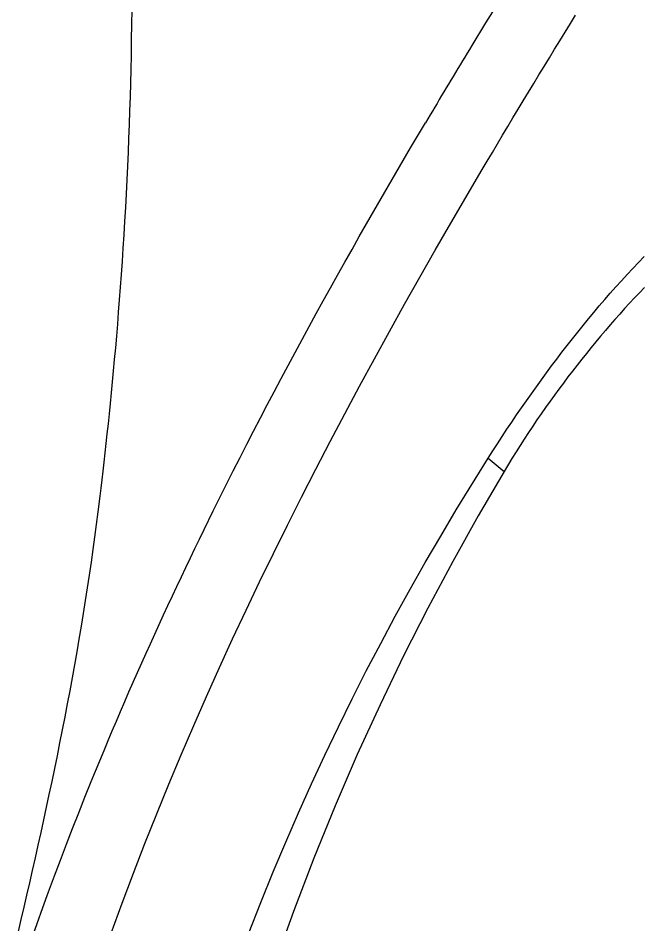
# Model space of a CAD drawing. Extents: x 528 to 612, y 649 to 778.
# Drawn here: x 532.552 to 534.972, y 698.791 to 702.305 of the extents above; entities that cross this region are included whole.
import ezdxf

# ---------------------------------------------------------------- set-up
doc = ezdxf.new("R2010")
doc.units = 0
doc.header["$MEASUREMENT"] = 0
doc.layers.add('1', color=4, linetype='Continuous')

# ---------------------------------------------------------------- blocks, each defined once
blk = doc.blocks.new('2010JETSETTER')
at = {"layer": '1', "color": 3, "linetype": 'Continuous'}
blk.add_line((6.1597, 30.2473), (6.2211, 30.196), dxfattribs=at)
for points in [[(6.6371, 32.7152), (6.6096, 32.6721), (6.5821, 32.6289), (6.5546, 32.5857), (6.5272, 32.5425), (6.4999, 32.4992), (6.4726, 32.456), (6.4454, 32.4127), (6.4182, 32.3693), (6.3911, 32.3259), (6.364, 32.2825), (6.337, 32.2391), (6.31, 32.1956), (6.2831, 32.1521), (6.2562, 32.1086), (6.2294, 32.065), (6.2027, 32.0214), (6.176, 31.9778), (6.1494, 31.9341), (6.0963, 31.8467)], [(6.1364, 31.3657), (6.1562, 31.3992), (6.176, 31.4327), (6.1959, 31.4662), (6.2159, 31.4996), (6.2358, 31.533), (6.2558, 31.5664), (6.2758, 31.5997), (6.2959, 31.633), (6.316, 31.6663), (6.3362, 31.6995), (6.3563, 31.7328), (6.3765, 31.766), (6.3968, 31.7992), (6.417, 31.8323), (6.4373, 31.8655), (6.4577, 31.8986), (6.4781, 31.9317), (6.4985, 31.9648)], [(4.7739, 32.6256), (4.7749, 32.5873), (4.7758, 32.5491), (4.7767, 32.5109), (4.7774, 32.4727), (4.7781, 32.4345), (4.7787, 32.3963), (4.7792, 32.3581), (4.7796, 32.3199), (4.78, 32.2817), (4.7802, 32.2435), (4.7804, 32.2053), (4.7804, 32.1671), (4.7804, 32.1289), (4.7803, 32.0907), (4.7801, 32.0525), (4.7799, 32.0143), (4.7795, 31.9761), (4.7791, 31.9379), (4.7779, 31.8615)], [(4.7779, 31.8615), (4.7769, 31.8079), (4.7758, 31.7544), (4.7744, 31.7008), (4.7729, 31.6473), (4.7712, 31.5937), (4.7694, 31.5402), (4.7674, 31.4866), (4.7652, 31.4331), (4.7628, 31.3796), (4.7603, 31.326), (4.7576, 31.2725), (4.7548, 31.219), (4.7517, 31.1657), (4.7486, 31.1132), (4.7454, 31.0613), (4.742, 31.0103), (4.7385, 30.9599), (4.735, 30.9104), (4.7313, 30.8616), (4.7276, 30.8137), (4.7238, 30.7665), (4.72, 30.7202), (4.7161, 30.6747), (4.7121, 30.63), (4.7081, 30.5863), (4.7041, 30.5433), (4.7, 30.5013), (4.696, 30.4601), (4.6919, 30.4198), (4.6878, 30.3805), (4.6837, 30.3421), (4.6797, 30.3046), (4.6756, 30.2681), (4.6716, 30.2325), (4.6676, 30.1979), (4.6637, 30.1642), (4.6598, 30.1316), (4.656, 30.1), (4.6486, 30.0398)], [(6.0963, 31.8467), (6.0872, 31.8318), (6.0782, 31.8169), (6.0692, 31.802), (6.0602, 31.787), (6.0512, 31.7721), (6.0423, 31.7572), (6.0333, 31.7423), (6.0243, 31.7273), (6.0153, 31.7124), (6.0064, 31.6975), (5.9974, 31.6825), (5.9885, 31.6676), (5.9796, 31.6526), (5.9706, 31.6377), (5.9617, 31.6227), (5.9528, 31.6077), (5.9439, 31.5928), (5.935, 31.5778), (5.9172, 31.5478)], [(5.0952, 30.0434), (5.1209, 30.0952), (5.1467, 30.147), (5.1727, 30.1985), (5.1988, 30.25), (5.225, 30.3013), (5.2513, 30.3525), (5.2778, 30.4036), (5.3044, 30.4545), (5.3311, 30.5053), (5.358, 30.556), (5.385, 30.6066), (5.412, 30.6571), (5.4392, 30.7074), (5.4665, 30.7576), (5.4939, 30.8077), (5.5214, 30.8577), (5.5491, 30.9076), (5.5768, 30.9574), (5.6046, 31.0071), (5.6326, 31.0567), (5.6606, 31.1062), (5.6888, 31.1556), (5.717, 31.2049), (5.7453, 31.2542), (5.7738, 31.3033), (5.8023, 31.3524), (5.8309, 31.4014), (5.8596, 31.4503), (5.9172, 31.5478)], [(6.1597, 30.2473), (6.1777, 30.2756), (6.1958, 30.3038), (6.2141, 30.3318), (6.2325, 30.3597), (6.2511, 30.3875), (6.2699, 30.4152), (6.2888, 30.4427), (6.3078, 30.4701), (6.327, 30.4974), (6.3464, 30.5245), (6.3659, 30.5515), (6.3855, 30.5784), (6.4053, 30.6051), (6.4253, 30.6316), (6.4454, 30.658), (6.4656, 30.6842), (6.486, 30.7103), (6.5066, 30.7362), (6.5272, 30.7618), (6.5481, 30.7873), (6.569, 30.8126), (6.5901, 30.8376), (6.6114, 30.8624), (6.6328, 30.8869), (6.6543, 30.9112), (6.6759, 30.9353), (6.6977, 30.959), (6.7196, 30.9825), (6.7416, 31.0057), (6.7638, 31.0286)], [(4.6996, 28.4068), (4.7422, 28.5232), (4.786, 28.6392), (4.8307, 28.7547), (4.8765, 28.8696), (4.9233, 28.984), (4.9709, 29.0979), (5.0195, 29.2112), (5.069, 29.3239), (5.1193, 29.436), (5.1703, 29.5475), (5.2222, 29.6584), (5.2748, 29.7688), (5.3282, 29.8787), (5.3822, 29.988), (5.4369, 30.0967), (5.4923, 30.205), (5.5482, 30.3127), (5.6047, 30.4199), (5.6618, 30.5266), (5.7194, 30.6329), (5.7776, 30.7387), (5.8362, 30.8441), (5.8954, 30.9491), (5.955, 31.0537), (6.015, 31.1581), (6.1364, 31.3657)], [(6.7645, 30.909), (6.7453, 30.8889), (6.7263, 30.8686), (6.7072, 30.8481), (6.6883, 30.8273), (6.6695, 30.8063), (6.6507, 30.7851), (6.632, 30.7637), (6.6135, 30.7421), (6.595, 30.7202), (6.5767, 30.6982), (6.5584, 30.676), (6.5402, 30.6536), (6.5222, 30.631), (6.5043, 30.6082), (6.4865, 30.5853), (6.4688, 30.5622), (6.4512, 30.5389), (6.4338, 30.5154), (6.4165, 30.4918), (6.3993, 30.468), (6.3823, 30.4441), (6.3654, 30.42), (6.3487, 30.3957), (6.3322, 30.3713), (6.3158, 30.3467), (6.2995, 30.3219), (6.2835, 30.2971), (6.2676, 30.272), (6.2519, 30.2468), (6.2211, 30.196)], [(5.2315, 28.4044), (5.279, 28.5257), (5.3272, 28.6441), (5.3758, 28.7597), (5.4251, 28.8731), (5.4755, 28.9853), (5.527, 29.0964), (5.5796, 29.2064), (5.6332, 29.3152), (5.6879, 29.423), (5.7435, 29.5297), (5.8002, 29.6353), (5.8578, 29.7399), (5.9164, 29.8434), (5.9759, 29.9459), (6.0363, 30.0474), (6.1597, 30.2473)], [(6.2211, 30.196), (6.1206, 30.0236), (6.0223, 29.847), (5.9262, 29.6664), (5.8325, 29.4815), (5.7414, 29.2923), (5.653, 29.0987), (5.5675, 28.9006), (5.4851, 28.6981), (5.4057, 28.4909), (5.3298, 28.279)], [(4.6486, 30.0398), (4.6423, 29.991), (4.6358, 29.9421), (4.6291, 29.8931), (4.6221, 29.844), (4.6149, 29.7947), (4.6074, 29.7454), (4.5997, 29.6958), (4.5918, 29.6462), (4.5836, 29.5964), (4.5751, 29.5465), (4.5665, 29.4965), (4.5576, 29.4464), (4.5486, 29.3961), (4.5393, 29.3458), (4.5298, 29.2955), (4.5202, 29.2453), (4.5103, 29.195), (4.5004, 29.1448), (4.4902, 29.0946), (4.48, 29.0446), (4.4696, 28.9946), (4.4591, 28.9448), (4.4485, 28.8951), (4.4378, 28.8457), (4.427, 28.7964), (4.4162, 28.7475), (4.4053, 28.6987), (4.3944, 28.6503), (4.3834, 28.6022), (4.3725, 28.5545), (4.3615, 28.5071), (4.3506, 28.4601), (4.3397, 28.4136)], [(4.6723, 29.1149), (4.6882, 29.1529), (4.7041, 29.1907), (4.7202, 29.2286), (4.7363, 29.2663), (4.7526, 29.304), (4.7689, 29.3416), (4.7853, 29.3791), (4.8018, 29.4166), (4.8184, 29.454), (4.8351, 29.4914), (4.8519, 29.5286), (4.8687, 29.5658), (4.8857, 29.603), (4.9027, 29.64), (4.9198, 29.677), (4.937, 29.714), (4.9543, 29.7508), (4.9716, 29.7876), (4.9891, 29.8244), (5.0066, 29.861), (5.0242, 29.8976), (5.0418, 29.9342), (5.0595, 29.9707), (5.0952, 30.0434)], [(4.3914, 28.3821), (4.4132, 28.444), (4.4354, 28.5058), (4.4578, 28.5674), (4.4805, 28.6289), (4.5036, 28.6902), (4.5269, 28.7513), (4.5504, 28.8123), (4.5743, 28.8732), (4.5984, 28.9339), (4.6228, 28.9944), (4.6723, 29.1149)]]:
    blk.add_lwpolyline(points, dxfattribs=at)

msp = doc.modelspace()

# ---------------------------------------------------------------- block references
at = {"layer": '1'}
msp.add_blockref('2010JETSETTER', (528.2128, 670.3522), dxfattribs=at)

doc.saveas('drawing.dxf')
